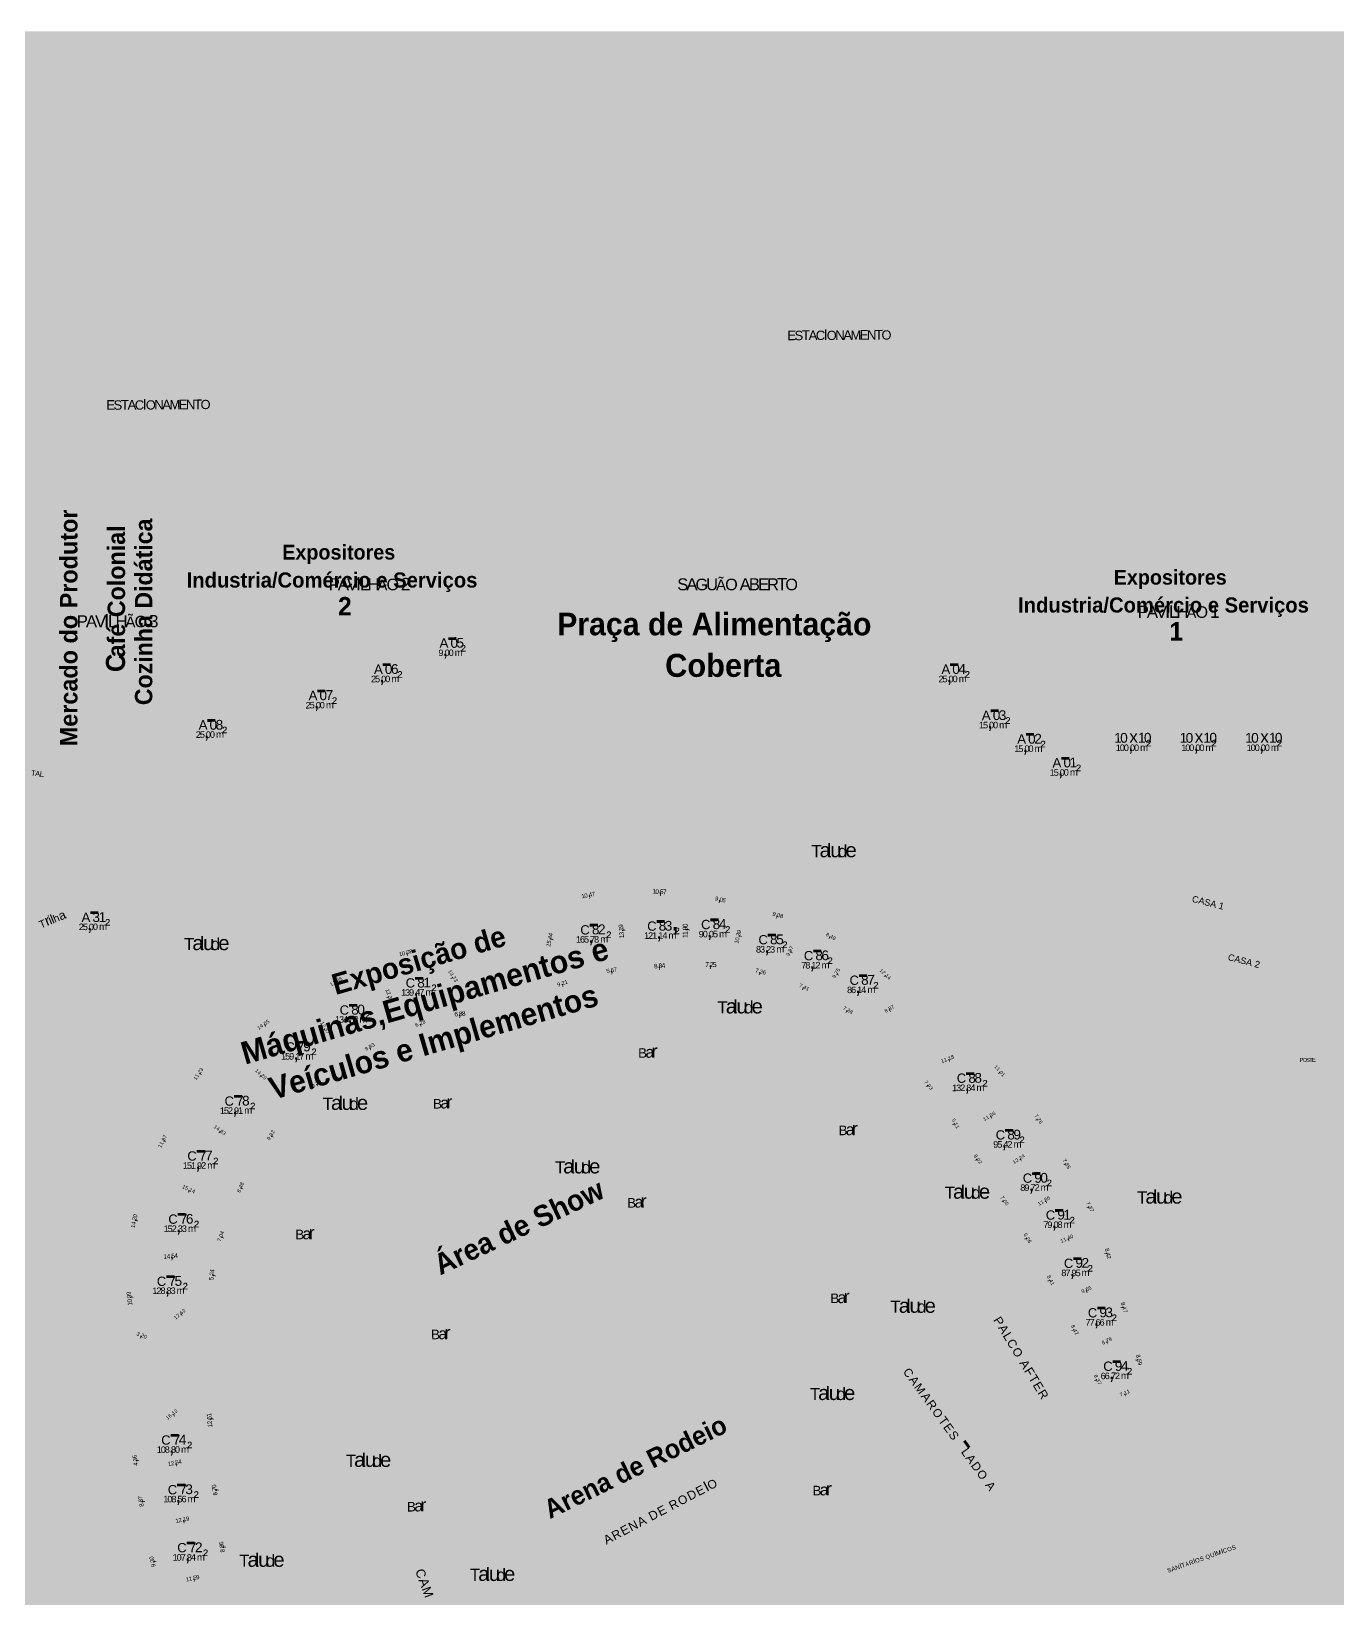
# Model space of a CAD drawing. Header units: millimetres. Extents: x 0 to 508, y 0 to 286.
# Drawn here: x 146.6 to 272, y 135.2 to 285.7 of the extents above; entities that cross this region are included whole.
import ezdxf
from ezdxf.xclip import XClip

# ---------------------------------------------------------------- set-up
doc = ezdxf.new("R2010")
doc.units = ezdxf.units.MM
doc.header["$MEASUREMENT"] = 0
doc.header["$XCLIPFRAME"] = 0
doc.layers.get('0').update_dxf_attribs({"linetype": 'CONTINUOUS'})
doc.styles.add('Arial$001H0', font='')
doc.styles.add('CAAAAA+OpenSans-Bold$101H0', font='')
doc.styles.get('Arial$001H0').set_extended_font_data('Arial')
doc.styles.get('CAAAAA+OpenSans-Bold$101H0').set_extended_font_data('CAAAAA+OpenSans-Bold', bold=True)

# ---------------------------------------------------------------- blocks, each defined once
blk = doc.blocks.new('MF5_2')
at = {"true_color": 0xffffff}
blk.add_hatch(color=0, dxfattribs=at).paths.add_polyline_path([(0, 288.54), (508, 288.54), (508, 2.79), (0, 2.79)])
blk = doc.blocks.new('MF16_3')
at = {"true_color": 0xffffff}
blk.add_hatch(color=0, dxfattribs=at).paths.add_polyline_path([(0, 288.54), (508, 288.54), (508, 2.79), (0, 2.79)])
blk = doc.blocks.new('MF27_4')
at = {"color": 0, "true_color": 0x000007, "style": 'Arial$001H0'}
for s, height, rotation, p in [('E', 0.92, 0.395, (219.17, 256.08)), ('S', 0.903, 0.395, (219.87, 256.08)), ('T', 0.932, 0.395, (220.58, 256.09)), ('A', 0.92, 0.395, (221.22, 256.09)), ('C', 0.893, 0.395, (221.92, 256.1)), ('I', 1.01, 0.395, (222.68, 256.1)), ('O', 0.883, 0.395, (222.97, 256.1)), ('N', 0.908, 0.395, (223.79, 256.11)), ('A', 0.92, 0.395, (224.55, 256.11)), ('M', 0.887, 0.395, (225.25, 256.12)), ('E', 0.92, 0.395, (226.13, 256.13)), ('N', 0.908, 0.395, (226.83, 256.13)), ('T', 0.932, 0.395, (227.59, 256.14)), ('O', 0.883, 0.395, (228.23, 256.14)), ('E', 0.92, 0.395, (153.76, 249.4)), ('S', 0.903, 0.395, (154.46, 249.4)), ('T', 0.932, 0.395, (155.16, 249.4)), ('A', 0.92, 0.395, (155.8, 249.41)), ('C', 0.893, 0.395, (156.5, 249.41)), ('I', 1.01, 0.395, (157.26, 249.42)), ('O', 0.883, 0.395, (157.56, 249.42)), ('N', 0.908, 0.395, (158.37, 249.43)), ('A', 0.92, 0.395, (159.13, 249.43)), ('M', 0.887, 0.395, (159.84, 249.44)), ('E', 0.92, 0.395, (160.71, 249.44)), ('N', 0.908, 0.395, (161.41, 249.45)), ('T', 0.932, 0.395, (162.17, 249.45)), ('O', 0.883, 0.395, (162.82, 249.46)), ('A', 0.92, 0.395, (185.77, 226.53)), ('-', 2.3, 0.395, (186.47, 226.53)), ('0', 0.934, 0.395, (186.82, 226.53)), ('5', 0.943, 0.395, (187.4, 226.54)), ('9', 0.623, 0.319, (185.67, 225.74)), (',', 1.41, 0.319, (186.06, 225.74)), ('0', 0.623, 0.319, (186.26, 225.74)), ('0', 0.623, 0.319, (186.65, 225.74)), ('m', 0.659, 0.319, (187.23, 225.75)), ('²', 1.06, 0.319, (187.82, 225.75)), ('A', 0.92, 0.395, (179.47, 224.01)), ('-', 2.3, 0.395, (180.17, 224.01)), ('0', 0.934, 0.395, (180.52, 224.02)), ('6', 0.934, 0.395, (181.11, 224.02)), ('A', 0.92, 0.395, (233.98, 224.01)), ('-', 2.3, 0.395, (234.68, 224.01)), ('0', 0.934, 0.395, (235.03, 224.02)), ('4', 0.946, 0.395, (235.61, 224.02)), ('2', 0.63, 0.319, (179.19, 223.22)), ('5', 0.63, 0.319, (179.58, 223.22)), (',', 1.41, 0.319, (179.97, 223.22)), ('0', 0.623, 0.319, (180.17, 223.22)), ('0', 0.623, 0.319, (180.56, 223.23)), ('m', 0.659, 0.319, (181.14, 223.23)), ('²', 1.06, 0.319, (181.72, 223.23)), ('2', 0.63, 0.319, (233.7, 223.22)), ('5', 0.63, 0.319, (234.09, 223.22)), (',', 1.41, 0.319, (234.48, 223.22)), ('0', 0.623, 0.319, (234.67, 223.22)), ('0', 0.623, 0.319, (235.06, 223.23)), ('m', 0.659, 0.319, (235.65, 223.23)), ('²', 1.06, 0.319, (236.23, 223.23)), ('2', 0.63, 0.319, (172.91, 220.7)), ('A', 0.92, 0.395, (173.19, 221.49)), ('5', 0.63, 0.319, (173.3, 220.71)), ('0', 0.623, 0.319, (173.89, 220.71)), ('-', 2.3, 0.395, (173.89, 221.5)), ('0', 0.934, 0.395, (174.24, 221.5)), ('0', 0.623, 0.319, (174.27, 220.71)), ('7', 0.953, 0.395, (174.83, 221.51)), ('²', 1.06, 0.319, (175.44, 220.72)), (',', 1.41, 0.319, (173.69, 220.71)), ('m', 0.659, 0.319, (174.86, 220.71)), ('A', 0.92, 0.395, (237.86, 219.58)), ('-', 2.3, 0.395, (238.57, 219.59)), ('0', 0.934, 0.395, (238.92, 219.59)), ('3', 0.934, 0.395, (239.5, 219.59)), ('²', 1.06, 0.319, (240.12, 218.8)), ('2', 0.63, 0.319, (162.36, 217.88)), ('A', 0.92, 0.395, (162.63, 218.66)), ('5', 0.63, 0.319, (162.75, 217.88)), ('0', 0.623, 0.319, (163.33, 217.88)), ('-', 2.3, 0.395, (163.33, 218.66)), ('0', 0.934, 0.395, (163.68, 218.66)), ('0', 0.623, 0.319, (163.72, 217.89)), ('8', 0.934, 0.395, (164.27, 218.67)), ('m', 0.659, 0.319, (164.3, 217.89)), ('²', 1.06, 0.319, (164.89, 217.89)), ('1', 0.63, 0.319, (237.59, 218.79)), ('5', 0.63, 0.319, (237.98, 218.79)), (',', 1.41, 0.319, (238.37, 218.79)), ('0', 0.623, 0.319, (238.56, 218.8)), ('0', 0.623, 0.319, (238.95, 218.8)), ('m', 0.659, 0.319, (239.53, 218.8)), ('-', 2.3, 0.395, (241.96, 217.32)), ('1', 0.943, 0.395, (250.58, 217.41)), ('0', 0.934, 0.395, (251.16, 217.41)), ('x', 1.16, 0.395, (252.04, 217.42)), ('1', 0.943, 0.395, (252.86, 217.42)), ('0', 0.934, 0.395, (253.44, 217.42)), ('1', 0.943, 0.395, (256.86, 217.41)), ('0', 0.934, 0.395, (257.45, 217.41)), ('x', 1.16, 0.395, (258.32, 217.42)), ('1', 0.943, 0.395, (259.14, 217.42)), ('0', 0.934, 0.395, (259.73, 217.42)), ('1', 0.943, 0.395, (263.16, 217.41)), ('0', 0.934, 0.395, (263.74, 217.41)), ('x', 1.16, 0.395, (264.62, 217.42)), ('1', 0.943, 0.395, (265.44, 217.42)), ('0', 0.934, 0.395, (266.02, 217.42)), (',', 1.41, 0.319, (163.13, 217.88)), ('1', 0.63, 0.319, (240.98, 216.52)), ('A', 0.92, 0.395, (241.26, 217.31)), ('5', 0.63, 0.319, (241.37, 216.52)), ('0', 0.623, 0.319, (241.96, 216.53)), ('0', 0.934, 0.395, (242.31, 217.32)), ('0', 0.623, 0.319, (242.35, 216.53)), ('2', 0.943, 0.395, (242.9, 217.32)), ('m', 0.659, 0.319, (242.93, 216.53)), ('²', 1.06, 0.319, (243.51, 216.54)), ('1', 0.63, 0.319, (250.73, 216.61)), ('0', 0.623, 0.319, (251.12, 216.62)), ('0', 0.623, 0.319, (251.51, 216.62)), (',', 1.41, 0.319, (251.9, 216.62)), ('0', 0.623, 0.319, (252.1, 216.62)), ('0', 0.623, 0.319, (252.49, 216.62)), ('m', 0.659, 0.319, (253.07, 216.63)), ('²', 1.06, 0.319, (253.66, 216.63)), ('1', 0.63, 0.319, (257.02, 216.61)), ('0', 0.623, 0.319, (257.41, 216.62)), ('0', 0.623, 0.319, (257.79, 216.62)), (',', 1.41, 0.319, (258.18, 216.62)), ('0', 0.623, 0.319, (258.38, 216.62)), ('0', 0.623, 0.319, (258.77, 216.62)), ('m', 0.659, 0.319, (259.35, 216.63)), ('²', 1.06, 0.319, (259.94, 216.63)), ('1', 0.63, 0.319, (263.3, 216.61)), ('0', 0.623, 0.319, (263.69, 216.62)), ('0', 0.623, 0.319, (264.08, 216.62)), (',', 1.41, 0.319, (264.47, 216.62)), ('0', 0.623, 0.319, (264.66, 216.62)), ('0', 0.623, 0.319, (265.05, 216.62)), ('m', 0.659, 0.319, (265.63, 216.63)), ('²', 1.06, 0.319, (266.22, 216.63)), (',', 1.41, 0.319, (241.76, 216.53)), ('A', 0.92, 0.395, (244.65, 215.03)), ('-', 2.3, 0.395, (245.36, 215.03)), ('0', 0.934, 0.395, (245.71, 215.04)), ('1', 0.943, 0.395, (246.29, 215.04)), ('²', 1.06, 0.319, (246.91, 214.25)), ('T', 0.526, 352.958, (146.5, 214.26)), ('A', 0.519, 352.958, (146.9, 214.21)), ('L', 0.535, 352.958, (147.34, 214.16)), ('1', 0.63, 0.319, (244.38, 214.24)), ('5', 0.63, 0.319, (244.77, 214.24)), (',', 1.41, 0.319, (245.16, 214.24)), ('0', 0.623, 0.319, (245.35, 214.24)), ('0', 0.623, 0.319, (245.74, 214.25)), ('m', 0.659, 0.319, (246.33, 214.25)), ('1', 0.455, 357.308, (206.2, 202.91)), ('0', 0.45, 357.308, (206.49, 202.9)), ('5', 0.455, 357.308, (206.93, 202.88)), ('7', 0.459, 357.308, (207.22, 202.87)), ('1', 0.408, 10.783, (199.44, 202.46)), ('0', 0.404, 10.783, (199.72, 202.52)), (',', 0.91, 10.783, (200.01, 202.57)), ('4', 0.409, 10.783, (200.15, 202.6)), ('7', 0.412, 10.783, (200.44, 202.65)), (',', 1.02, 357.308, (206.79, 202.89)), ('9', 0.394, 347.003, (212.21, 202.28)), (',', 0.887, 347.003, (212.49, 202.22)), ('0', 0.394, 347.003, (212.64, 202.18)), ('5', 0.398, 347.003, (212.92, 202.12)), ('C', 0.614, 345.415, (258, 202.15)), ('A', 0.633, 345.415, (258.62, 201.99)), ('S', 0.622, 345.415, (259.18, 201.84)), ('A', 0.633, 345.415, (259.75, 201.69)), ('1', 0.652, 345.415, (260.55, 201.49)), ('T', 0.721, 22.363, (147.48, 199.56)), ('r', 0.993, 22.363, (148.07, 199.8)), ('i', 0.871, 22.363, (148.4, 199.93)), ('l', 0.871, 22.363, (148.61, 200.02)), ('h', 0.734, 22.363, (148.83, 200.11)), ('a', 0.851, 22.363, (149.37, 200.33)), ('A', 0.92, 0.395, (151.38, 200.18)), ('-', 2.3, 0.395, (152.08, 200.19)), ('3', 0.934, 0.395, (152.43, 200.19)), ('1', 0.943, 0.395, (153.02, 200.19)), ('²', 1.06, 0.319, (153.65, 199.42)), ('C', 0.893, 0.395, (205.72, 199.35)), ('-', 2.3, 0.395, (206.48, 199.35)), ('8', 0.934, 0.395, (206.83, 199.36)), ('3', 0.934, 0.395, (207.41, 199.36)), ('C', 0.893, 0.395, (210.9, 199.5)), ('-', 2.3, 0.395, (211.66, 199.51)), ('8', 0.934, 0.395, (212.01, 199.51)), ('4', 0.946, 0.395, (212.6, 199.52)), ('9', 0.383, 344.289, (217.72, 200.81)), (',', 0.863, 344.289, (218, 200.73)), ('0', 0.383, 344.289, (218.14, 200.7)), ('8', 0.383, 344.289, (218.43, 200.62)), ('2', 0.63, 0.319, (151.12, 199.41)), ('5', 0.63, 0.319, (151.51, 199.41)), (',', 1.41, 0.319, (151.9, 199.41)), ('0', 0.623, 0.319, (152.09, 199.41)), ('0', 0.623, 0.319, (152.48, 199.42)), ('m', 0.659, 0.319, (153.07, 199.42)), ('4', 0.403, 77.904, (196.54, 198.51)), ('4', 0.403, 77.904, (196.6, 198.79)), ('1', 0.63, 0.319, (198.87, 198.2)), ('6', 0.623, 0.319, (199.26, 198.21)), ('C', 0.893, 0.395, (199.3, 198.99)), ('5', 0.63, 0.319, (199.65, 198.21)), ('-', 2.3, 0.395, (200.06, 199)), ('7', 0.636, 0.319, (200.23, 198.21)), ('8', 0.934, 0.395, (200.41, 199)), ('8', 0.623, 0.319, (200.62, 198.21)), ('2', 0.943, 0.395, (200.99, 199.01)), ('²', 1.06, 0.319, (201.79, 198.22)), ('9', 0.437, 94.708, (203.42, 199.65)), ('1', 0.441, 94.708, (203.44, 199.36)), ('3', 0.437, 94.708, (203.48, 198.92)), ('1', 0.441, 94.708, (203.5, 198.63)), (',', 0.986, 94.708, (203.46, 199.21)), ('1', 0.63, 0.319, (205.42, 198.57)), ('2', 0.63, 0.319, (205.81, 198.57)), ('1', 0.63, 0.319, (206.2, 198.58)), (',', 1.41, 0.319, (206.59, 198.58)), ('1', 0.63, 0.319, (206.79, 198.58)), ('4', 0.631, 0.319, (207.18, 198.58)), ('m', 0.659, 0.319, (207.76, 198.58)), (',', 2.11, 0.395, (208, 199.37)), ('²', 1.06, 0.319, (208.35, 198.59)), ('0', 0.465, 89.335, (209.6, 199.68)), ('9', 0.465, 89.335, (209.59, 199.38)), ('1', 0.47, 89.335, (209.59, 198.94)), ('1', 0.47, 89.335, (209.58, 198.65)), (',', 1.05, 89.335, (209.59, 199.24)), ('9', 0.623, 0.319, (210.67, 198.71)), ('0', 0.623, 0.319, (211.06, 198.72)), (',', 1.41, 0.319, (211.45, 198.72)), ('0', 0.623, 0.319, (211.65, 198.72)), ('5', 0.63, 0.319, (212.04, 198.72)), ('m', 0.659, 0.319, (212.62, 198.72)), ('²', 1.06, 0.319, (213.21, 198.73)), ('3', 0.392, 76.454, (214.63, 198.8)), ('9', 0.392, 76.454, (214.7, 199.08)), (',', 0.882, 76.454, (214.6, 198.66)), ('C', 0.893, 0.395, (216.41, 198.04)), ('-', 2.3, 0.395, (217.17, 198.04)), ('8', 0.934, 0.395, (217.52, 198.05)), ('5', 0.943, 0.395, (218.11, 198.05)), ('8', 0.35, 331.875, (222.84, 198.89)), (',', 0.787, 331.875, (223.09, 198.76)), ('4', 0.354, 331.875, (223.22, 198.69)), ('9', 0.35, 331.875, (223.48, 198.55)), ('1', 0.39, 14.848, (181.93, 196.89)), ('0', 0.387, 14.848, (182.21, 196.96)), ('0', 0.387, 14.848, (182.64, 197.08)), ('8', 0.387, 14.848, (182.92, 197.15)), ('1', 0.402, 77.904, (196.39, 197.79)), ('5', 0.402, 77.904, (196.45, 198.08)), (',', 0.896, 77.904, (196.51, 198.36)), (',', 1.41, 0.319, (200.04, 198.21)), ('m', 0.659, 0.319, (201.21, 198.22)), ('1', 0.396, 76.454, (214.46, 198.09)), ('0', 0.392, 76.454, (214.53, 198.37)), ('8', 0.623, 0.319, (216.17, 197.25)), ('3', 0.623, 0.319, (216.56, 197.25)), (',', 1.41, 0.319, (216.95, 197.25)), ('2', 0.63, 0.319, (217.14, 197.25)), ('3', 0.623, 0.319, (217.53, 197.25)), ('m', 0.659, 0.319, (218.12, 197.26)), ('²', 1.06, 0.319, (218.7, 197.26)), ('9', 0.354, 63.731, (219.55, 197.27)), ('7', 0.36, 63.731, (219.68, 197.53)), (',', 0.795, 63.731, (219.48, 197.14)), ('C', 0.893, 0.395, (220.77, 196.51)), ('-', 2.3, 0.395, (221.53, 196.52)), ('8', 0.934, 0.395, (221.88, 196.52)), ('6', 0.934, 0.395, (222.46, 196.52)), (',', 0.87, 14.848, (182.49, 197.04)), ('6', 0.401, 11.442, (202.27, 195.34)), ('7', 0.409, 11.442, (202.56, 195.4)), ('8', 0.437, 4.708, (206.4, 195.72)), (',', 0.986, 4.708, (206.7, 195.75)), ('8', 0.437, 4.708, (206.84, 195.76)), ('4', 0.442, 4.708, (207.13, 195.78)), ('7', 0.473, 359.132, (211.29, 195.88)), (',', 1.05, 359.132, (211.58, 195.87)), ('2', 0.468, 359.132, (211.73, 195.87)), ('5', 0.468, 359.132, (212.02, 195.87)), ('7', 0.402, 347.003, (216.07, 195.37)), ('9', 0.354, 63.731, (219.35, 196.88)), ('7', 0.636, 0.319, (220.52, 195.72)), ('8', 0.623, 0.319, (220.91, 195.72)), (',', 1.41, 0.319, (221.3, 195.72)), ('1', 0.63, 0.319, (221.49, 195.72)), ('2', 0.63, 0.319, (221.88, 195.73)), ('m', 0.659, 0.319, (222.47, 195.73)), ('²', 1.06, 0.319, (223.05, 195.73)), ('5', 0.35, 59.623, (224.14, 195.39)), ('C', 0.614, 345.415, (261.45, 196.55)), ('A', 0.633, 345.415, (262.06, 196.39)), ('S', 0.622, 345.415, (262.63, 196.24)), ('A', 0.633, 345.415, (263.19, 196.09)), ('2', 0.652, 345.415, (263.99, 195.88)), ('1', 0.351, 29.575, (175.36, 194.01)), ('1', 0.351, 29.575, (175.62, 194.15)), ('8', 0.348, 29.575, (176, 194.37)), (',', 0.781, 29.575, (175.87, 194.29)), ('5', 0.351, 29.575, (176.25, 194.51)), ('C', 0.893, 0.395, (182.52, 193.89)), ('-', 2.3, 0.395, (183.28, 193.89)), ('8', 0.934, 0.395, (183.63, 193.89)), ('1', 0.943, 0.395, (184.22, 193.9)), ('1', 0.346, 302.575, (186.57, 195.46)), ('3', 0.343, 302.575, (186.72, 195.21)), (',', 0.771, 302.575, (186.88, 194.96)), ('7', 0.35, 302.575, (186.96, 194.84)), ('3', 0.343, 302.575, (187.12, 194.59)), ('9', 0.374, 18.435, (197.15, 193.97)), (',', 0.842, 18.435, (197.43, 194.06)), ('2', 0.378, 18.435, (197.57, 194.11)), ('1', 0.378, 18.435, (197.85, 194.2)), ('5', 0.405, 11.442, (201.84, 195.26)), (',', 0.903, 11.442, (202.13, 195.31)), (',', 0.887, 347.003, (216.35, 195.3)), ('3', 0.394, 347.003, (216.49, 195.27)), ('6', 0.394, 347.003, (216.78, 195.2)), ('7', 0.366, 336.126, (220.27, 193.97)), ('9', 0.346, 59.623, (223.77, 194.76)), ('7', 0.353, 59.623, (223.99, 195.13)), (',', 0.778, 59.623, (223.92, 195.01)), ('C', 0.893, 0.395, (225.16, 194.15)), ('-', 2.3, 0.395, (225.92, 194.15)), ('8', 0.934, 0.395, (226.27, 194.16)), ('7', 0.953, 0.395, (226.86, 194.16)), ('²', 1.06, 0.319, (227.45, 193.37)), ('1', 0.339, 316.911, (228.01, 195.5)), ('2', 0.339, 316.911, (228.23, 195.3)), (',', 0.754, 316.911, (228.44, 195.1)), ('1', 0.339, 316.911, (228.55, 195)), ('4', 0.339, 316.911, (228.76, 194.81)), ('1', 0.373, 289.924, (180.56, 193.69)), (',', 0.831, 289.924, (180.76, 193.14)), ('2', 0.373, 289.924, (180.66, 193.42)), ('3', 0.369, 289.924, (180.81, 193.01)), ('7', 0.377, 289.924, (180.91, 192.73)), ('1', 0.63, 0.319, (182.08, 193.11)), ('3', 0.623, 0.319, (182.46, 193.11)), ('9', 0.623, 0.319, (182.85, 193.11)), (',', 1.41, 0.319, (183.24, 193.12)), ('4', 0.631, 0.319, (183.44, 193.12)), ('7', 0.636, 0.319, (183.83, 193.12)), ('m', 0.659, 0.319, (184.41, 193.12)), ('²', 1.06, 0.319, (185, 193.13)), (',', 0.807, 336.126, (220.53, 193.86)), ('4', 0.363, 336.126, (220.67, 193.8)), ('1', 0.362, 336.126, (220.93, 193.68)), ('8', 0.623, 0.319, (224.92, 193.36)), ('6', 0.623, 0.319, (225.31, 193.36)), (',', 1.41, 0.319, (225.7, 193.36)), ('1', 0.63, 0.319, (225.89, 193.36)), ('4', 0.631, 0.319, (226.28, 193.37)), ('m', 0.659, 0.319, (226.87, 193.37)), ('C', 0.893, 0.395, (176.18, 191.29)), ('-', 2.3, 0.395, (176.94, 191.3)), ('8', 0.934, 0.395, (177.29, 191.3)), ('0', 0.934, 0.395, (177.88, 191.31)), ('²', 1.06, 0.319, (178.65, 190.53)), ('6', 0.437, 4.708, (187.22, 191.11)), (',', 0.986, 4.708, (187.51, 191.13)), ('8', 0.437, 4.708, (187.66, 191.14)), ('8', 0.437, 4.708, (187.95, 191.17)), ('7', 0.354, 330.359, (224.49, 191.83)), (',', 0.781, 330.359, (224.74, 191.68)), ('3', 0.347, 330.359, (224.87, 191.61)), ('8', 0.347, 330.359, (225.12, 191.46)), ('8', 0.348, 29.575, (228.63, 191.46)), ('8', 0.348, 29.575, (229.01, 191.68)), (',', 0.781, 29.575, (228.89, 191.61)), ('7', 0.354, 29.575, (229.27, 191.82)), ('1', 0.345, 34.063, (168.41, 189.83)), ('4', 0.345, 34.063, (168.66, 190)), ('0', 0.341, 34.063, (169.02, 190.24)), (',', 0.767, 34.063, (168.9, 190.16)), ('5', 0.345, 34.063, (169.26, 190.41)), ('1', 0.348, 301.652, (174.3, 190.5)), ('2', 0.348, 301.652, (174.45, 190.25)), (',', 0.774, 301.652, (174.6, 190)), ('3', 0.344, 301.652, (174.68, 189.88)), ('7', 0.351, 301.652, (174.84, 189.63)), ('1', 0.63, 0.319, (175.73, 190.52)), ('3', 0.623, 0.319, (176.12, 190.52)), ('4', 0.631, 0.319, (176.51, 190.52)), (',', 1.41, 0.319, (176.9, 190.52)), ('5', 0.63, 0.319, (177.1, 190.52)), ('3', 0.623, 0.319, (177.49, 190.53)), ('m', 0.659, 0.319, (178.07, 190.53)), ('6', 0.359, 23.874, (183.53, 190.09)), ('2', 0.362, 23.874, (183.94, 190.27)), (',', 0.807, 23.874, (183.8, 190.21)), ('8', 0.359, 23.874, (184.2, 190.39)), ('C', 0.893, 0.395, (170.98, 187.74)), ('-', 2.3, 0.395, (171.74, 187.75)), ('7', 0.953, 0.395, (172.09, 187.75)), ('9', 0.934, 0.395, (172.68, 187.76)), ('9', 0.348, 29.575, (178.71, 187.81)), ('9', 0.348, 29.575, (179.09, 188.02)), ('3', 0.348, 29.575, (179.35, 188.17)), ('1', 0.63, 0.319, (170.55, 186.97)), ('5', 0.63, 0.319, (170.94, 186.97)), ('9', 0.623, 0.319, (171.33, 186.97)), (',', 1.41, 0.319, (171.72, 186.97)), ('1', 0.63, 0.319, (171.91, 186.97)), ('7', 0.636, 0.319, (172.3, 186.98)), ('m', 0.659, 0.319, (172.89, 186.98)), ('²', 1.06, 0.319, (173.47, 186.98)), (',', 0.781, 29.575, (178.97, 187.95)), ('B', 0.92, 0.395, (204.85, 187.15)), ('a', 1.1, 0.395, (205.55, 187.15)), ('r', 1.26, 0.395, (206.14, 187.16)), ('1', 0.369, 21.16, (234.02, 186.63)), ('1', 0.369, 21.16, (234.3, 186.74)), (',', 0.823, 21.16, (234.57, 186.85)), ('1', 0.369, 21.16, (234.71, 186.9)), ('8', 0.366, 21.16, (234.98, 187)), ('1', 0.345, 55.937, (162.39, 184.97)), ('1', 0.345, 55.937, (162.55, 185.22)), ('2', 0.345, 55.937, (162.8, 185.58)), (',', 0.767, 55.937, (162.71, 185.46)), ('3', 0.341, 55.937, (162.96, 185.82)), ('1', 0.339, 317.862, (168.03, 185.88)), ('4', 0.34, 317.862, (168.24, 185.68)), (',', 0.754, 317.862, (168.46, 185.48)), ('2', 0.339, 317.862, (168.57, 185.39)), ('0', 0.336, 317.862, (168.79, 185.19)), ('C', 0.893, 0.395, (235.46, 184.74)), ('-', 2.3, 0.395, (236.22, 184.74)), ('8', 0.934, 0.395, (236.57, 184.74)), ('8', 0.934, 0.395, (237.15, 184.75)), ('1', 0.339, 311.688, (239.04, 186.27)), ('1', 0.339, 311.688, (239.23, 186.05)), (',', 0.755, 311.688, (239.43, 185.83)), ('0', 0.336, 311.688, (239.52, 185.72)), ('1', 0.339, 311.688, (239.72, 185.51)), ('1', 0.34, 40.238, (173.46, 184.06)), ('0', 0.336, 40.238, (173.68, 184.25)), ('2', 0.34, 40.238, (174.02, 184.53)), (',', 0.756, 40.238, (173.9, 184.44)), ('4', 0.34, 40.238, (174.24, 184.72)), ('7', 0.343, 309.474, (232.31, 184.8)), (',', 0.757, 309.474, (232.5, 184.57)), ('9', 0.337, 309.474, (232.59, 184.46)), ('3', 0.337, 309.474, (232.78, 184.23)), ('1', 0.63, 0.319, (235.01, 183.94)), ('3', 0.623, 0.319, (235.4, 183.95)), ('2', 0.63, 0.319, (235.79, 183.95)), (',', 1.41, 0.319, (236.18, 183.95)), ('8', 0.623, 0.319, (236.37, 183.95)), ('4', 0.631, 0.319, (236.76, 183.95)), ('m', 0.659, 0.319, (237.35, 183.96)), ('²', 1.06, 0.319, (237.93, 183.96)), ('1', 0.63, 0.319, (164.67, 181.75)), ('5', 0.63, 0.319, (165.06, 181.76)), ('C', 0.893, 0.395, (165.12, 182.54)), ('2', 0.63, 0.319, (165.45, 181.76)), ('-', 2.3, 0.395, (165.88, 182.55)), ('9', 0.623, 0.319, (166.03, 181.76)), ('7', 0.953, 0.395, (166.23, 182.55)), ('1', 0.63, 0.319, (166.42, 181.76)), ('8', 0.934, 0.395, (166.81, 182.56)), ('m', 0.659, 0.319, (167.01, 181.77)), ('²', 1.06, 0.319, (167.59, 181.77)), ('B', 0.92, 0.395, (185.15, 182.27)), ('a', 1.1, 0.395, (185.85, 182.28)), ('r', 1.26, 0.395, (186.43, 182.28)), (',', 1.41, 0.319, (165.84, 181.76)), ('r', 1.26, 0.395, (225.38, 179.72)), ('5', 0.351, 299.641, (234.95, 181.19)), (',', 0.781, 299.641, (235.09, 180.93)), ('1', 0.351, 299.641, (235.16, 180.81)), ('1', 0.348, 31.652, (238.12, 181.06)), ('1', 0.348, 31.652, (238.37, 181.21)), ('9', 0.344, 31.652, (238.74, 181.44)), (',', 0.774, 31.652, (238.62, 181.36)), ('6', 0.344, 31.652, (238.99, 181.59)), ('7', 0.347, 304.64, (242.89, 181.58)), (',', 0.766, 304.64, (243.05, 181.34)), ('7', 0.347, 304.64, (243.14, 181.22)), ('6', 0.341, 304.64, (243.3, 180.98)), ('9', 0.354, 63.731, (159.36, 179.12)), ('7', 0.36, 63.731, (159.49, 179.38)), (',', 0.795, 63.731, (159.29, 178.99)), ('1', 0.342, 323.531, (164.05, 180.45)), ('4', 0.343, 323.531, (164.29, 180.28)), (',', 0.762, 323.531, (164.52, 180.1)), ('8', 0.339, 323.531, (164.64, 180.01)), ('3', 0.339, 323.531, (164.88, 179.84)), ('9', 0.347, 60.359, (169.46, 179.2)), ('9', 0.347, 60.359, (169.68, 179.58)), (',', 0.781, 60.359, (169.61, 179.45)), ('2', 0.351, 60.359, (169.83, 179.84)), ('B', 0.92, 0.395, (224.1, 179.71)), ('a', 1.1, 0.395, (224.8, 179.71)), ('1', 0.351, 299.641, (235.31, 180.55)), ('C', 0.893, 0.395, (239.2, 179.29)), ('-', 2.3, 0.395, (239.96, 179.29)), ('8', 0.934, 0.395, (240.31, 179.3)), ('9', 0.934, 0.395, (240.9, 179.3)), ('²', 1.06, 0.319, (241.49, 178.53)), ('1', 0.357, 63.731, (159.03, 178.46)), ('1', 0.357, 63.731, (159.16, 178.73)), ('C', 0.893, 0.395, (161.55, 177.27)), ('-', 2.3, 0.395, (162.31, 177.27)), ('7', 0.953, 0.395, (162.66, 177.27)), ('7', 0.953, 0.395, (163.25, 177.28)), ('8', 0.34, 305.134, (237.07, 177.72)), ('9', 0.623, 0.319, (238.96, 178.51)), ('5', 0.63, 0.319, (239.35, 178.51)), (',', 1.41, 0.319, (239.74, 178.52)), ('4', 0.631, 0.319, (239.93, 178.52)), ('2', 0.63, 0.319, (240.32, 178.52)), ('m', 0.659, 0.319, (240.91, 178.52)), ('2', 0.345, 33.503, (241.58, 177.34)), ('4', 0.346, 33.503, (241.83, 177.5)), ('1', 0.63, 0.319, (161.12, 176.48)), ('5', 0.63, 0.319, (161.51, 176.48)), ('1', 0.63, 0.319, (161.9, 176.48)), (',', 1.41, 0.319, (162.29, 176.48)), ('9', 0.623, 0.319, (162.48, 176.48)), ('2', 0.63, 0.319, (162.87, 176.49)), ('m', 0.659, 0.319, (163.46, 176.49)), ('²', 1.06, 0.319, (164.04, 176.49)), (',', 0.765, 305.134, (237.24, 177.49)), ('0', 0.34, 305.134, (237.32, 177.37)), ('2', 0.343, 305.134, (237.49, 177.13)), ('1', 0.345, 33.503, (240.97, 176.93)), ('2', 0.345, 33.503, (241.22, 177.1)), (',', 0.769, 33.503, (241.46, 177.26)), ('-', 2.3, 0.395, (242.56, 175.14)), ('7', 0.352, 300.817, (245.61, 177.3)), (',', 0.777, 300.817, (245.76, 177.05)), ('8', 0.346, 300.817, (245.83, 176.93)), ('5', 0.349, 300.817, (245.98, 176.67)), ('1', 0.36, 334.94, (161.01, 174.65)), ('5', 0.36, 334.94, (161.27, 174.53)), ('4', 0.365, 66.912, (166.78, 174.58)), ('8', 0.361, 66.912, (166.89, 174.85)), (',', 0.812, 66.912, (166.72, 174.44)), ('8', 0.623, 0.319, (241.56, 174.36)), ('C', 0.893, 0.395, (241.8, 175.14)), ('9', 0.623, 0.319, (241.95, 174.36)), ('7', 0.636, 0.319, (242.54, 174.37)), ('9', 0.934, 0.395, (242.91, 175.14)), ('2', 0.63, 0.319, (242.93, 174.37)), ('0', 0.934, 0.395, (243.49, 175.15)), ('m', 0.659, 0.319, (243.51, 174.37)), ('²', 1.06, 0.319, (244.1, 174.38)), (',', 0.801, 334.94, (161.54, 174.41)), ('1', 0.36, 334.94, (161.67, 174.34)), ('4', 0.36, 334.94, (161.94, 174.22)), ('8', 0.361, 66.912, (166.61, 174.17)), ('B', 0.92, 0.395, (203.8, 172.75)), ('a', 1.1, 0.395, (204.51, 172.75)), ('r', 1.26, 0.395, (205.09, 172.76)), ('7', 0.347, 305.134, (239.62, 173.73)), (',', 0.765, 305.134, (239.78, 173.49)), ('0', 0.34, 305.134, (239.87, 173.37)), ('6', 0.34, 305.134, (240.04, 173.13)), (',', 1.41, 0.319, (242.34, 174.37)), ('1', 0.346, 32.575, (243.38, 172.92)), ('1', 0.346, 32.575, (243.63, 173.08)), ('8', 0.343, 32.575, (244, 173.32)), (',', 0.771, 32.575, (243.88, 173.24)), ('6', 0.343, 32.575, (244.25, 173.47)), ('7', 0.359, 296.949, (247.88, 173.19)), ('2', 0.402, 77.904, (156.63, 171.49)), ('0', 0.398, 77.904, (156.7, 171.77)), ('C', 0.893, 0.395, (159.72, 171.2)), ('-', 2.3, 0.395, (160.48, 171.21)), ('7', 0.953, 0.395, (160.83, 171.21)), ('6', 0.934, 0.395, (161.41, 171.21)), ('C', 0.893, 0.395, (244.01, 171.59)), ('-', 2.3, 0.395, (244.77, 171.59)), ('9', 0.934, 0.395, (245.12, 171.6)), ('1', 0.943, 0.395, (245.7, 171.6)), ('²', 1.06, 0.319, (246.31, 170.81)), (',', 0.792, 296.949, (248.01, 172.93)), ('3', 0.352, 296.949, (248.08, 172.8)), ('7', 0.359, 296.949, (248.21, 172.54)), ('1', 0.402, 77.904, (156.48, 170.77)), ('4', 0.403, 77.904, (156.54, 171.06)), (',', 0.896, 77.904, (156.6, 171.34)), ('1', 0.63, 0.319, (159.27, 170.41)), ('5', 0.63, 0.319, (159.66, 170.41)), ('2', 0.63, 0.319, (160.05, 170.41)), (',', 1.41, 0.319, (160.44, 170.42)), ('3', 0.623, 0.319, (160.63, 170.42)), ('3', 0.623, 0.319, (161.02, 170.42)), ('m', 0.659, 0.319, (161.61, 170.42)), ('²', 1.06, 0.319, (162.19, 170.43)), ('0', 0.366, 68.84, (164.9, 169.87)), ('4', 0.37, 68.84, (165, 170.15)), ('B', 0.92, 0.395, (171.92, 169.71)), ('a', 1.1, 0.395, (172.62, 169.71)), ('r', 1.26, 0.395, (173.21, 169.72)), ('6', 0.346, 300.817, (241.86, 170.17)), ('7', 0.636, 0.319, (243.77, 170.8)), ('9', 0.623, 0.319, (244.16, 170.8)), (',', 1.41, 0.319, (244.55, 170.8)), ('0', 0.623, 0.319, (244.75, 170.8)), ('8', 0.623, 0.319, (245.14, 170.8)), ('m', 0.659, 0.319, (245.72, 170.81)), ('0', 0.358, 24.165, (246.44, 169.77)), ('7', 0.373, 68.84, (164.74, 169.46)), (',', 0.823, 68.84, (164.84, 169.74)), (',', 0.777, 300.817, (242.01, 169.92)), ('2', 0.349, 300.817, (242.08, 169.8)), ('6', 0.346, 300.817, (242.23, 169.54)), ('1', 0.362, 24.165, (245.51, 169.35)), ('1', 0.362, 24.165, (245.78, 169.47)), (',', 0.806, 24.165, (246.04, 169.59)), ('4', 0.362, 24.165, (246.18, 169.65)), ('8', 0.391, 283.826, (249.68, 168.8)), ('1', 0.441, 4.708, (159.29, 167.82)), ('4', 0.442, 4.708, (159.58, 167.84)), (',', 0.986, 4.708, (159.87, 167.87)), ('5', 0.441, 4.708, (160.02, 167.88)), ('4', 0.442, 4.708, (160.31, 167.9)), ('C', 0.893, 0.395, (245.75, 166.96)), ('-', 2.3, 0.395, (246.51, 166.96)), ('9', 0.934, 0.395, (246.86, 166.97)), ('2', 0.943, 0.395, (247.44, 166.97)), ('²', 1.06, 0.319, (248.04, 166.18)), (',', 0.88, 283.826, (249.75, 168.52)), ('4', 0.395, 283.826, (249.78, 168.38)), ('2', 0.394, 283.826, (249.85, 168.09)), ('C', 0.893, 0.395, (158.62, 165.23)), ('-', 2.3, 0.395, (159.38, 165.23)), ('7', 0.953, 0.395, (159.73, 165.24)), ('5', 0.943, 0.395, (160.32, 165.24)), ('5', 0.428, 83.089, (164.04, 165.75)), ('2', 0.428, 83.089, (164.09, 166.19)), ('4', 0.429, 83.089, (164.13, 166.48)), (',', 0.956, 83.089, (164.07, 166.04)), ('8', 0.352, 296.949, (244.1, 166.15)), (',', 0.792, 296.949, (244.23, 165.89)), ('4', 0.356, 296.949, (244.3, 165.76)), ('8', 0.623, 0.319, (245.5, 166.17)), ('7', 0.636, 0.319, (245.89, 166.17)), (',', 1.41, 0.319, (246.28, 166.17)), ('9', 0.623, 0.319, (246.48, 166.17)), ('5', 0.63, 0.319, (246.87, 166.17)), ('m', 0.659, 0.319, (247.45, 166.18)), ('9', 0.424, 96.789, (156.15, 164.39)), ('9', 0.424, 96.789, (156.18, 164.1)), (',', 0.957, 96.789, (156.2, 163.96)), ('1', 0.63, 0.319, (158.19, 164.45)), ('2', 0.63, 0.319, (158.58, 164.45)), ('8', 0.623, 0.319, (158.97, 164.46)), (',', 1.41, 0.319, (159.36, 164.46)), ('8', 0.623, 0.319, (159.55, 164.46)), ('3', 0.623, 0.319, (159.94, 164.46)), ('m', 0.659, 0.319, (160.52, 164.46)), ('²', 1.06, 0.319, (161.11, 164.47)), ('B', 0.92, 0.395, (223.31, 163.58)), ('a', 1.1, 0.395, (224.01, 163.58)), ('r', 1.26, 0.395, (224.6, 163.59)), ('1', 0.356, 296.949, (244.43, 165.5)), ('9', 0.356, 25.016, (247.53, 164.51)), ('6', 0.356, 25.016, (247.93, 164.69)), (',', 0.801, 25.016, (247.79, 164.63)), ('6', 0.356, 25.016, (248.19, 164.82)), ('0', 0.424, 96.789, (156.23, 163.67)), ('1', 0.429, 96.789, (156.27, 163.38)), ('6', 0.336, 40.238, (160.98, 162.46)), ('2', 0.34, 40.238, (161.21, 162.65)), ('C', 0.893, 0.395, (248.05, 162.2)), ('-', 2.3, 0.395, (248.81, 162.21)), ('9', 0.934, 0.395, (249.16, 162.21)), ('3', 0.934, 0.395, (249.74, 162.22)), (',', 0.854, 286.781, (251.29, 163.33)), ('8', 0.379, 286.781, (251.21, 163.61)), ('4', 0.384, 286.781, (251.33, 163.19)), ('7', 0.387, 286.781, (251.42, 162.91)), ('1', 0.34, 40.238, (160.43, 161.99)), ('2', 0.34, 40.238, (160.65, 162.18)), (',', 0.756, 40.238, (160.87, 162.37)), ('r', 1.26, 0.395, (186.25, 160.12)), ('P', 0.843, 301.278, (238.93, 161.96)), ('A', 0.843, 301.278, (239.39, 161.21)), ('8', 0.352, 296.949, (246.41, 161.39)), ('7', 0.636, 0.319, (247.82, 161.41)), ('7', 0.636, 0.319, (248.21, 161.42)), (',', 1.41, 0.319, (248.6, 161.42)), ('6', 0.623, 0.319, (248.79, 161.42)), ('6', 0.623, 0.319, (249.18, 161.42)), ('m', 0.659, 0.319, (249.77, 161.42)), ('²', 1.06, 0.319, (250.35, 161.43)), ('3', 0.368, 339.648, (156.63, 160.49)), (',', 0.828, 339.648, (156.91, 160.39)), ('2', 0.372, 339.648, (157.05, 160.34)), ('0', 0.368, 339.648, (157.32, 160.23)), ('B', 0.92, 0.395, (184.96, 160.11)), ('a', 1.1, 0.395, (185.66, 160.11)), ('L', 0.872, 301.278, (239.84, 160.46)), ('C', 0.818, 301.278, (240.22, 159.83)), (',', 0.792, 296.949, (246.55, 161.13)), ('4', 0.356, 296.949, (246.61, 160.99)), ('2', 0.356, 296.949, (246.75, 160.73)), ('8', 0.356, 25.016, (249.49, 159.58)), ('7', 0.363, 25.016, (249.89, 159.77)), (',', 0.801, 25.016, (249.75, 159.71)), ('9', 0.356, 25.016, (250.15, 159.89)), ('O', 0.809, 301.278, (240.72, 159.02)), ('-', 2.3, 0.395, (250.29, 157.07)), (',', 0.88, 283.826, (252.73, 158.3)), ('8', 0.391, 283.826, (252.66, 158.59)), ('5', 0.394, 283.826, (252.76, 158.16)), ('C', 0.805, 305.898, (230.25, 156.99)), ('A', 0.843, 301.278, (241.44, 157.83)), ('F', 0.857, 301.278, (241.89, 157.08)), ('T', 0.857, 301.278, (242.31, 156.4)), ('8', 0.352, 296.949, (248.61, 156.6)), ('6', 0.623, 0.319, (249.28, 156.27)), ('C', 0.893, 0.395, (249.53, 157.07)), ('6', 0.623, 0.319, (249.67, 156.28)), ('7', 0.636, 0.319, (250.26, 156.28)), ('2', 0.63, 0.319, (250.65, 156.28)), ('9', 0.934, 0.395, (250.64, 157.07)), ('4', 0.946, 0.395, (251.23, 157.08)), ('m', 0.659, 0.319, (251.23, 156.29)), ('²', 1.06, 0.319, (251.82, 156.29)), ('9', 0.391, 283.826, (252.83, 157.88)), ('A', 0.829, 305.898, (230.81, 156.22)), ('M', 0.802, 305.898, (231.32, 155.51)), ('E', 0.843, 301.278, (242.73, 155.71)), ('R', 0.832, 301.278, (243.18, 154.96)), (',', 0.792, 296.949, (248.74, 156.34)), ('3', 0.352, 296.949, (248.8, 156.21)), ('7', 0.359, 296.949, (248.94, 155.95)), (',', 1.41, 0.319, (250.06, 156.28)), ('1', 0.36, 25.016, (251.62, 154.75)), ('1', 0.36, 25.016, (251.88, 154.88)), ('A', 0.829, 305.898, (231.97, 154.62)), ('R', 0.819, 305.898, (232.48, 153.91)), ('7', 0.363, 25.016, (251.22, 154.57)), (',', 0.801, 25.016, (251.48, 154.69)), ('1', 0.34, 39.804, (159.66, 152.36)), ('6', 0.337, 39.804, (159.88, 152.55)), ('1', 0.34, 39.804, (160.22, 152.83)), (',', 0.756, 39.804, (160.11, 152.73)), ('2', 0.34, 39.804, (160.44, 153.01)), ('1', 0.441, 94.708, (163.87, 152.69)), ('6', 0.437, 94.708, (163.89, 152.4)), ('2', 0.441, 94.708, (163.93, 151.96)), (',', 0.986, 94.708, (163.9, 152.25)), ('O', 0.796, 305.898, (233.04, 153.14)), ('T', 0.843, 305.898, (233.64, 152.31)), ('E', 0.829, 305.898, (234.11, 151.66)), ('C', 0.893, 0.395, (159.04, 149.98)), ('-', 2.3, 0.395, (159.8, 149.99)), ('7', 0.953, 0.395, (160.15, 149.99)), ('4', 0.946, 0.395, (160.73, 149.99)), ('1', 0.441, 94.708, (163.95, 151.67)), ('S', 0.815, 305.898, (234.62, 150.95)), ('1', 0.63, 0.319, (158.61, 149.19)), ('0', 0.623, 0.319, (159, 149.19)), ('8', 0.623, 0.319, (159.38, 149.2)), (',', 1.41, 0.319, (159.77, 149.2)), ('8', 0.623, 0.319, (159.97, 149.2)), ('0', 0.623, 0.319, (160.36, 149.2)), ('m', 0.659, 0.319, (160.94, 149.2)), ('²', 1.06, 0.319, (161.53, 149.21)), ('L', 0.859, 305.898, (235.82, 149.29)), ('-', 2.38, 305.898, (235.35, 149.94)), ('6', 0.409, 99.608, (156.7, 148.71)), ('3', 0.409, 99.608, (156.75, 148.42)), ('4', 0.414, 99.608, (156.82, 147.99)), (',', 0.923, 99.608, (156.77, 148.28)), ('1', 0.401, 12.156, (159.73, 147.91)), ('2', 0.401, 12.156, (160.01, 147.97)), (',', 0.896, 12.156, (160.3, 148.03)), ('5', 0.401, 12.156, (160.44, 148.06)), ('4', 0.402, 12.156, (160.73, 148.13)), ('A', 0.829, 305.898, (236.25, 148.7)), ('D', 0.819, 305.898, (236.77, 147.98)), ('C', 0.893, 0.395, (159.67, 145.21)), ('-', 2.3, 0.395, (160.43, 145.22)), ('7', 0.953, 0.395, (160.78, 145.22)), ('3', 0.934, 0.395, (161.36, 145.23)), ('0', 0.419, 97.767, (164.34, 145.86)), ('E', 0.858, 27.757, (210.66, 145.03)), ('I', 1.02, 27.757, (211.44, 145.44)), ('O', 0.823, 27.757, (211.76, 145.61)), ('r', 1.26, 0.395, (222.88, 145.12)), ('O', 0.796, 305.898, (237.32, 147.22)), ('A', 0.829, 305.898, (238.14, 146.09)), ('7', 0.418, 99.608, (157.25, 144.78)), ('8', 0.409, 99.608, (157.3, 144.49)), (',', 0.923, 99.608, (157.33, 144.34)), ('1', 0.63, 0.319, (159.24, 144.44)), ('0', 0.623, 0.319, (159.63, 144.44)), ('8', 0.623, 0.319, (160.02, 144.44)), (',', 1.41, 0.319, (160.4, 144.44)), ('5', 0.63, 0.319, (160.6, 144.44)), ('6', 0.623, 0.319, (160.99, 144.45)), ('m', 0.659, 0.319, (161.57, 144.45)), ('²', 1.06, 0.319, (162.16, 144.45)), ('7', 0.427, 97.767, (164.38, 145.57)), ('8', 0.419, 97.767, (164.44, 145.14)), (',', 0.945, 97.767, (164.4, 145.43)), ('r', 1.26, 0.395, (183.93, 143.57)), ('R', 0.846, 27.757, (208.08, 143.67)), ('O', 0.823, 27.757, (208.92, 144.12)), ('D', 0.846, 27.757, (209.82, 144.59)), ('B', 0.92, 0.395, (221.6, 145.11)), ('a', 1.1, 0.395, (222.3, 145.11)), ('8', 0.409, 99.608, (157.37, 144.06)), ('9', 0.401, 11.442, (161.46, 142.65)), ('B', 0.92, 0.395, (182.65, 143.56)), ('a', 1.1, 0.395, (183.35, 143.57)), ('A', 0.858, 27.757, (205.03, 142.07)), ('D', 0.846, 27.757, (206.13, 142.65)), ('E', 0.858, 27.757, (206.98, 143.09)), ('1', 0.405, 11.442, (160.45, 142.45)), ('2', 0.405, 11.442, (160.74, 142.51)), (',', 0.903, 11.442, (161.03, 142.56)), ('1', 0.405, 11.442, (161.17, 142.59)), ('R', 0.846, 27.757, (202.58, 140.78)), ('E', 0.858, 27.757, (203.42, 141.22)), ('N', 0.846, 27.757, (204.19, 141.63)), ('C', 0.893, 0.395, (160.58, 139.64)), ('-', 2.3, 0.395, (161.34, 139.65)), ('7', 0.953, 0.395, (161.69, 139.65)), ('2', 0.943, 0.395, (162.28, 139.65)), ('6', 0.409, 99.608, (165.03, 140.39)), ('8', 0.409, 99.608, (165.08, 140.11)), (',', 0.923, 99.608, (165.1, 139.96)), ('A', 0.858, 27.757, (201.8, 140.37)), ('C', 0.411, 19.369, (261.09, 139.55)), ('O', 0.407, 19.369, (261.51, 139.69)), ('S', 0.416, 19.369, (261.96, 139.85)), ('0', 0.39, 104.035, (158.33, 139)), ('3', 0.39, 104.035, (158.4, 138.72)), ('9', 0.39, 104.035, (158.5, 138.29)), (',', 0.878, 104.035, (158.43, 138.58)), ('1', 0.63, 0.319, (160.13, 138.84)), ('0', 0.623, 0.319, (160.52, 138.84)), ('7', 0.636, 0.319, (160.91, 138.84)), (',', 1.41, 0.319, (161.3, 138.84)), ('8', 0.623, 0.319, (161.5, 138.84)), ('4', 0.631, 0.319, (161.89, 138.85)), ('m', 0.659, 0.319, (162.47, 138.85)), ('²', 1.06, 0.319, (163.05, 138.85)), ('8', 0.409, 99.608, (165.15, 139.67)), ('I', 0.499, 19.369, (256.95, 138.09)), ('T', 0.43, 19.369, (257.11, 138.14)), ('Á', 0.374, 19.369, (257.46, 138.27)), ('R', 0.418, 19.369, (257.85, 138.4)), ('I', 0.499, 19.369, (258.26, 138.55)), ('O', 0.407, 19.369, (258.43, 138.61)), ('S', 0.416, 19.369, (258.88, 138.77)), ('Q', 0.396, 19.369, (259.42, 138.96)), ('U', 0.415, 19.369, (259.87, 139.12)), ('I', 0.499, 19.369, (260.29, 139.26)), ('M', 0.41, 19.369, (260.45, 139.32)), ('I', 0.499, 19.369, (260.93, 139.49)), ('1', 0.405, 11.442, (161.44, 136.83)), ('1', 0.405, 11.442, (161.73, 136.89)), (',', 0.903, 11.442, (162.01, 136.95)), ('5', 0.405, 11.442, (162.16, 136.97)), ('9', 0.401, 11.442, (162.44, 137.03)), ('C', 0.876, 290.132, (183.42, 137.87)), ('S', 0.416, 19.369, (255.76, 137.67)), ('A', 0.424, 19.369, (256.14, 137.81)), ('N', 0.418, 19.369, (256.53, 137.94)), ('A', 0.903, 290.132, (183.74, 136.98)), ('M', 0.872, 290.132, (184.05, 136.15))]:
    blk.add_text(s, height=height, rotation=rotation, dxfattribs=at).set_placement(p)
at = {"color": 0, "true_color": 0xff3131, "style": 'CAAAAA+OpenSans-Bold$101H0'}
for s, height, rotation, p in [('Mercado do Produtor', 1.6825, 90, (150.99, 217.07)), ('afé Colonial', 1.6713, 90, (155.56, 225.62)), ('Cozinha Didática', 1.6642, 90, (158.18, 221.02)), ('C', 1.83, 90, (155.56, 224.2)), ('Exposição de', 1.9984, 16.1979, (175.78, 193.17)), ('Máquinas,Equipamentos e', 2.1679, 16.1979, (167.09, 186.48)), ('Veículos e Implementos', 2.1484, 16.1979, (169.77, 183.09)), ('Área de Show', 1.9954, 25.3424, (185.84, 166.23)), ('Arena de Rodeio', 1.8041, 26.1689, (196.37, 142.82))]:
    blk.add_text(s, height=height, rotation=rotation, dxfattribs=at).set_placement(p)
for s, height, p in [('Expositores', 1.4183, (170.66, 235.01)), ('Industria/Comércio e Serviços', 1.451, (161.48, 232.32)), ('Expositores', 1.4183, (250.53, 232.6)), ('2', 1.77, (176.02, 229.64)), ('Industria/Comércio e Serviços', 1.451, (241.35, 229.92)), ('Praça de Alimentação', 2.1722, (197.07, 227.73)), ('1', 1.77, (255.88, 227.23)), ('Coberta', 2.212, (207.44, 223.74))]:
    blk.add_text(s, height=height, dxfattribs=at).set_placement(p)
at = {"color": 0, "true_color": 0x000007, "style": 'Arial$001H0'}
for s, height, p in [('Ã', 1.03, (179.8, 232.06)), ('Ã', 1.03, (212.33, 232.06)), ('P', 1.16, (175.12, 232.06)), ('A', 1.16, (176, 232.06)), ('V', 1.16, (176.87, 232.06)), ('I', 1.27, (177.75, 232.06)), ('L', 1.19, (178.12, 232.06)), ('H', 1.14, (178.85, 232.06)), ('O', 1.11, (180.68, 232.06)), ('2', 1.19, (182.06, 232.06)), ('S', 1.14, (208.61, 232.06)), ('A', 1.16, (209.48, 232.06)), ('G', 1.11, (210.36, 232.06)), ('U', 1.13, (211.38, 232.06)), ('O', 1.11, (213.21, 232.06)), ('A', 1.16, (214.6, 232.06)), ('B', 1.16, (215.48, 232.06)), ('E', 1.16, (216.36, 232.06)), ('R', 1.14, (217.23, 232.06)), ('T', 1.17, (218.18, 232.06)), ('O', 1.11, (218.99, 232.06)), ('P', 1.16, (252.83, 229.41)), ('A', 1.16, (253.71, 229.41)), ('V', 1.16, (254.59, 229.41)), ('I', 1.27, (255.47, 229.41)), ('L', 1.19, (255.83, 229.41)), ('H', 1.14, (256.56, 229.41)), ('Ã', 1.03, (257.51, 229.41)), ('O', 1.11, (258.39, 229.41)), ('1', 1.19, (259.78, 229.41)), ('P', 1.16, (150.92, 228.5)), ('A', 1.16, (151.8, 228.5)), ('V', 1.16, (152.68, 228.5)), ('I', 1.27, (153.55, 228.5)), ('L', 1.19, (153.92, 228.5)), ('H', 1.14, (154.65, 228.5)), ('Ã', 1.03, (155.6, 228.5)), ('O', 1.11, (156.48, 228.5)), ('3', 1.17, (157.87, 228.5)), ('l', 1.29, (223.01, 206.41)), ('T', 1.17, (221.48, 206.41)), ('a', 1.39, (222.28, 206.41)), ('u', 1.4, (223.3, 206.41)), ('d', 1.18, (224.03, 206.41)), ('e', 1.39, (224.77, 206.41)), ('l', 1.29, (162.76, 197.49)), ('T', 1.17, (161.23, 197.49)), ('a', 1.39, (162.03, 197.49)), ('u', 1.4, (163.06, 197.49)), ('d', 1.18, (163.79, 197.49)), ('e', 1.39, (164.52, 197.49)), ('l', 1.29, (214, 191.41)), ('T', 1.17, (212.46, 191.41)), ('a', 1.39, (213.27, 191.41)), ('u', 1.4, (214.29, 191.41)), ('d', 1.18, (215.02, 191.41)), ('e', 1.39, (215.75, 191.41)), ('P', 0.386, (268.39, 186.75)), ('O', 0.371, (268.68, 186.75)), ('S', 0.379, (269.02, 186.75)), ('T', 0.391, (269.31, 186.75)), ('E', 0.386, (269.58, 186.75)), ('T', 1.17, (174.55, 182.14)), ('a', 1.39, (175.35, 182.14)), ('l', 1.29, (176.08, 182.14)), ('u', 1.4, (176.37, 182.14)), ('d', 1.18, (177.11, 182.14)), ('e', 1.39, (177.84, 182.14)), ('T', 1.17, (196.85, 176.04)), ('a', 1.39, (197.65, 176.04)), ('l', 1.29, (198.38, 176.04)), ('u', 1.4, (198.67, 176.04)), ('d', 1.18, (199.41, 176.04)), ('e', 1.39, (200.14, 176.04)), ('T', 1.17, (234.3, 173.61)), ('a', 1.39, (235.1, 173.61)), ('l', 1.29, (235.83, 173.61)), ('u', 1.4, (236.13, 173.61)), ('d', 1.18, (236.86, 173.61)), ('e', 1.39, (237.59, 173.61)), ('T', 1.17, (252.77, 173.14)), ('a', 1.39, (253.58, 173.14)), ('l', 1.29, (254.31, 173.14)), ('u', 1.4, (254.6, 173.14)), ('d', 1.18, (255.33, 173.14)), ('e', 1.39, (256.06, 173.14)), ('T', 1.17, (229.08, 162.65)), ('a', 1.39, (229.89, 162.65)), ('l', 1.29, (230.62, 162.65)), ('u', 1.4, (230.91, 162.65)), ('d', 1.18, (231.64, 162.65)), ('e', 1.39, (232.37, 162.65)), ('T', 1.17, (221.34, 154.27)), ('a', 1.39, (222.14, 154.27)), ('l', 1.29, (222.87, 154.27)), ('u', 1.4, (223.16, 154.27)), ('d', 1.18, (223.9, 154.27)), ('e', 1.39, (224.63, 154.27)), ('l', 1.29, (178.3, 147.85)), ('d', 1.18, (179.33, 147.85)), ('T', 1.17, (176.77, 147.85)), ('a', 1.39, (177.57, 147.85)), ('u', 1.4, (178.6, 147.85)), ('e', 1.39, (180.06, 147.85)), ('T', 1.17, (166.52, 138.25)), ('a', 1.39, (167.33, 138.25)), ('l', 1.29, (168.06, 138.25)), ('u', 1.4, (168.35, 138.25)), ('d', 1.18, (169.08, 138.25)), ('e', 1.39, (169.81, 138.25)), ('T', 1.17, (188.68, 136.89)), ('a', 1.39, (189.49, 136.89)), ('l', 1.29, (190.22, 136.89)), ('u', 1.4, (190.51, 136.89)), ('d', 1.18, (191.24, 136.89)), ('e', 1.39, (191.97, 136.89))]:
    blk.add_text(s, height=height, dxfattribs=at).set_placement(p)

msp = doc.modelspace()

# ---------------------------------------------------------------- block references
at = {"color": 0, "true_color": 0xffffff}
ref = msp.add_blockref('MF5_2', (0, 0), dxfattribs=at)
XClip(ref).set_block_clipping_path([(0, 285.7499915891), (507.9999886453, 285.7499915891), (507.9999886453, 2.7940003581), (0, 2.7940003581), (0, 285.7499915891)])
ref = msp.add_blockref('MF16_3', (0, 0), dxfattribs=at)
XClip(ref).set_block_clipping_path([(0, 285.7499915891), (507.9999886453, 285.7499915891), (507.9999886453, 2.7940003581), (0, 2.7940003581), (0, 285.7499915891)])
ref = msp.add_blockref('MF27_4', (0, 0), dxfattribs=at)
XClip(ref).set_block_clipping_path([(0, 285.7499915891), (507.9999886453, 285.7499915891), (507.9999886453, 2.7940003581), (0, 2.7940003581), (0, 285.7499915891)])

doc.saveas('drawing.dxf')
